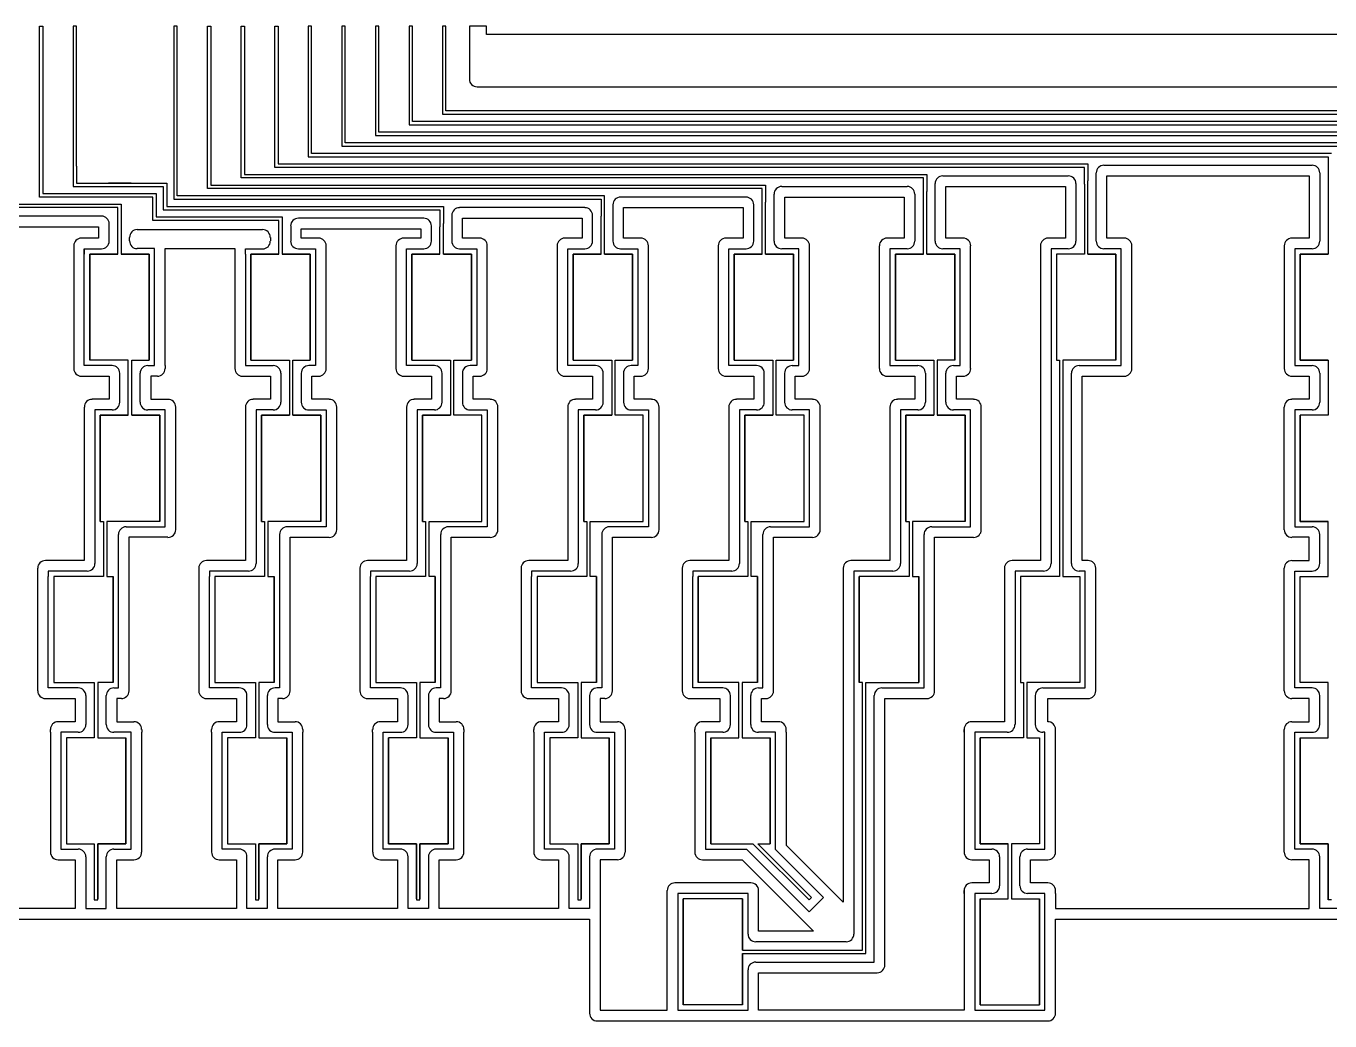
# Model space of a CAD drawing. Header units: inches. Extents: x 19 to 419, y 17 to 135.
# Drawn here: x 165.1 to 318.9, y 17.5 to 134.8 of the extents above; entities that cross this region are included whole.
import ezdxf

# ---------------------------------------------------------------- set-up
doc = ezdxf.new("R2010")
doc.units = ezdxf.units.IN
doc.header["$MEASUREMENT"] = 0
doc.layers.add('Column Pads', color=50, linetype='Continuous')

msp = doc.modelspace()

# ---------------------------------------------------------------- linework, layer by layer
at = {"layer": 'Column Pads'}
for p, q in [((166.72, 114.6), (166.72, 134.75)), ((166.72, 134.75), (167.12, 134.75)), ((167.12, 134.75), (167.12, 115)), ((171.08, 134.75), (170.68, 134.75)), ((170.68, 134.75), (170.68, 117.85)), ((171.08, 118.25), (171.08, 134.75)), ((182.96, 134.75), (182.56, 134.75)), ((182.56, 134.75), (182.56, 114.35)), ((182.96, 114.75), (182.96, 134.75)), ((186.52, 115.6), (186.52, 134.75)), ((186.52, 134.75), (186.92, 134.75)), ((186.92, 134.75), (186.92, 116)), ((190.48, 116.85), (190.48, 134.75)), ((190.48, 134.75), (190.88, 134.75)), ((190.88, 134.75), (190.88, 117.25)), ((194.44, 118.1), (194.44, 134.75)), ((194.44, 134.75), (194.84, 134.75)), ((194.84, 134.75), (194.84, 118.5)), ((198.8, 134.75), (198.4, 134.75)), ((198.4, 134.75), (198.4, 119.35)), ((198.8, 119.75), (198.8, 134.75)), ((202.76, 134.75), (202.36, 134.75)), ((202.36, 134.75), (202.36, 120.6)), ((202.76, 121), (202.76, 134.75)), ((206.72, 134.75), (206.32, 134.75)), ((206.32, 134.75), (206.32, 121.85)), ((206.72, 122.25), (206.72, 134.75)), ((210.68, 134.75), (210.28, 134.75)), ((210.28, 134.75), (210.28, 123.1)), ((210.68, 123.5), (210.68, 134.75)), ((214.64, 134.75), (214.24, 134.75)), ((214.24, 134.75), (214.24, 124.35)), ((214.64, 124.75), (214.64, 134.75)), ((219.4, 134.75), (217.4, 134.75)), ((217.4, 134.75), (217.4, 128.51)), ((219.4, 133.75), (219.4, 134.75)), ((417.6, 133.75), (219.4, 133.75)), ((218.3, 127.6), (219.4, 127.6)), ((219.4, 127.6), (397.58, 127.6)), ((324.08, 124.75), (214.64, 124.75)), ((210.28, 123.1), (322.43, 123.1)), ((322.83, 123.5), (210.68, 123.5)), ((214.24, 124.35), (323.68, 124.35)), ((206.32, 121.85), (321.18, 121.85)), ((321.58, 122.25), (206.72, 122.25)), ((202.36, 120.6), (319.93, 120.6)), ((320.33, 121), (202.76, 121)), ((194.84, 118.5), (290.33, 118.5)), ((198.4, 119.35), (318.68, 119.35)), ((319.08, 119.75), (198.8, 119.75)), ((290.33, 118.5), (290.33, 116.5)), ((318.68, 119.35), (318.68, 117.35)), ((170.68, 117.85), (170.68, 115.85)), ((171.08, 118.25), (171.08, 116.25)), ((190.88, 117.25), (271.33, 117.25)), ((289.93, 118.1), (194.44, 118.1)), ((271.33, 117.25), (271.33, 115.25)), ((273.23, 117.1), (288.02, 117.1)), ((289.93, 116.1), (289.93, 118.1)), ((291.33, 109.41), (291.33, 117.44)), ((292.23, 118.35), (316.77, 118.35)), ((292.58, 109.76), (292.58, 117.1)), ((292.58, 117.1), (316.43, 117.1)), ((316.43, 117.1), (316.43, 109.76)), ((317.68, 117.44), (317.68, 109.41)), ((318.68, 117.35), (318.68, 107.87)), ((170.68, 115.85), (181.31, 115.85)), ((171.08, 116.25), (174.84, 116.25)), ((177.5, 116.25), (174.84, 116.25)), ((174.84, 116.25), (178.8, 116.25)), ((178.8, 116.25), (181.71, 116.25)), ((181.31, 115.85), (181.31, 113.1)), ((181.71, 116.25), (181.71, 113.5)), ((251.93, 115.6), (186.52, 115.6)), ((186.92, 116), (252.33, 116)), ((270.93, 116.85), (190.48, 116.85)), ((251.93, 113.6), (251.93, 115.6)), ((252.33, 116), (252.33, 114)), ((254.23, 115.85), (269.02, 115.85)), ((270.93, 114.85), (270.93, 116.85)), ((272.33, 109.41), (272.33, 116.19)), ((273.58, 109.76), (273.58, 115.85)), ((273.58, 115.85), (287.68, 115.85)), ((287.68, 115.85), (287.68, 109.76)), ((288.93, 116.19), (288.93, 109.41)), ((289.93, 116.1), (289.93, 107.87)), ((290.33, 107.87), (290.33, 116.5)), ((180.06, 114.6), (166.72, 114.6)), ((167.12, 115), (180.46, 115)), ((180.06, 111.85), (180.06, 114.6)), ((180.46, 115), (180.46, 112.25)), ((182.56, 114.35), (232.93, 114.35)), ((233.33, 114.75), (182.96, 114.75)), ((232.93, 114.35), (232.93, 112.35)), ((233.33, 112.75), (233.33, 114.75)), ((250.02, 114.6), (235.23, 114.6)), ((252.33, 107.87), (252.33, 114)), ((253.33, 109.41), (253.33, 114.94)), ((254.58, 109.76), (254.58, 114.6)), ((254.58, 114.6), (268.68, 114.6)), ((268.68, 114.6), (268.68, 109.76)), ((269.93, 114.94), (269.93, 109.41)), ((270.93, 107.87), (270.93, 114.85)), ((271.33, 107.87), (271.33, 115.25)), ((174.02, 112.35), (159.23, 112.35)), ((175.93, 113.35), (162.76, 113.35)), ((163.16, 113.75), (176.33, 113.75)), ((175.93, 107.87), (175.93, 113.35)), ((176.33, 113.75), (176.33, 107.87)), ((180.46, 112.25), (195.33, 112.25)), ((181.31, 113.1), (213.93, 113.1)), ((181.71, 113.5), (214.33, 113.5)), ((195.33, 112.25), (195.33, 107.87)), ((213.93, 113.1), (213.93, 111.1)), ((214.33, 113.5), (214.33, 111.5)), ((215.33, 112.44), (215.33, 109.41)), ((231.02, 113.35), (216.23, 113.35)), ((231.93, 109.41), (231.93, 112.44)), ((232.93, 107.87), (232.93, 112.35)), ((233.33, 107.87), (233.33, 112.75)), ((234.33, 113.69), (234.33, 109.41)), ((235.58, 109.76), (235.58, 113.35)), ((235.58, 113.35), (249.68, 113.35)), ((249.68, 113.35), (249.68, 109.76)), ((250.93, 109.41), (250.93, 113.69)), ((251.93, 107.87), (251.93, 113.6)), ((159.58, 111.1), (173.68, 111.1)), ((173.68, 111.1), (173.68, 109.76)), ((174.93, 109.41), (174.93, 111.44)), ((178.23, 110.76), (193.02, 110.76)), ((194.93, 111.85), (180.06, 111.85)), ((194.93, 107.87), (194.93, 111.85)), ((196.33, 111.19), (196.33, 109.41)), ((212.02, 112.1), (197.23, 112.1)), ((197.58, 109.76), (197.58, 110.85)), ((197.58, 110.85), (211.68, 110.85)), ((211.68, 110.85), (211.68, 109.76)), ((212.93, 109.41), (212.93, 111.19)), ((213.93, 107.87), (213.93, 111.1)), ((214.33, 107.87), (214.33, 111.5)), ((216.58, 109.76), (216.58, 112.1)), ((216.58, 112.1), (230.68, 112.1)), ((230.68, 112.1), (230.68, 109.76)), ((173.68, 109.76), (171.65, 109.76)), ((177.33, 109.42), (177.33, 109.85)), ((193.93, 109.85), (193.93, 109.42)), ((199.61, 109.76), (197.58, 109.76)), ((211.68, 109.76), (209.65, 109.76)), ((218.61, 109.76), (216.58, 109.76)), ((230.68, 109.76), (228.65, 109.76)), ((237.61, 109.76), (235.58, 109.76)), ((249.68, 109.76), (247.65, 109.76)), ((256.61, 109.76), (254.58, 109.76)), ((268.68, 109.76), (266.65, 109.76)), ((275.61, 109.76), (273.58, 109.76)), ((287.68, 109.76), (285.65, 109.76)), ((294.61, 109.76), (292.58, 109.76)), ((316.43, 109.76), (314.4, 109.76)), ((170.74, 108.85), (170.74, 108.51)), ((170.74, 108.51), (170.74, 94.74)), ((171.99, 107.87), (171.99, 108.51)), ((171.99, 108.51), (173.02, 108.51)), ((171.99, 108.51), (171.99, 107.87)), ((171.99, 95.37), (171.99, 107.87)), ((172.63, 95.37), (172.63, 107.87)), ((172.63, 107.87), (175.93, 107.87)), ((175.93, 107.87), (172.63, 107.87)), ((172.63, 107.87), (172.63, 95.37)), ((173.02, 108.51), (174.02, 108.51)), ((179.63, 107.87), (176.33, 107.87)), ((176.33, 107.87), (179.63, 107.87)), ((180.26, 108.52), (178.23, 108.52)), ((179.63, 95.37), (179.63, 107.87)), ((179.63, 107.87), (179.63, 95.37)), ((180.26, 107.87), (180.26, 108.52)), ((180.26, 95.37), (180.26, 107.87)), ((181.51, 94.75), (181.51, 108.52)), ((181.51, 108.52), (189.74, 108.52)), ((189.74, 108.52), (189.74, 94.74)), ((190.99, 107.85), (190.99, 108.48)), ((190.99, 108.48), (192.02, 108.48)), ((190.99, 107.87), (190.99, 95.37)), ((191.63, 95.37), (191.63, 107.87)), ((191.63, 107.87), (191.63, 95.37)), ((191.63, 107.87), (194.93, 107.87)), ((194.93, 107.87), (191.63, 107.87)), ((192.02, 108.48), (193.02, 108.48)), ((198.63, 107.87), (195.33, 107.87)), ((195.33, 107.87), (198.63, 107.87)), ((197.23, 108.51), (199.26, 108.51)), ((198.63, 95.37), (198.63, 107.87)), ((198.63, 107.87), (198.63, 95.37)), ((199.26, 108.51), (199.26, 107.87)), ((199.26, 107.87), (199.26, 95.37)), ((200.51, 94.74), (200.51, 108.85)), ((208.74, 108.85), (208.74, 108.51)), ((208.74, 108.51), (208.74, 94.74)), ((209.99, 107.87), (209.99, 108.51)), ((209.99, 108.51), (211.02, 108.51)), ((209.99, 95.37), (209.99, 107.87)), ((210.63, 95.37), (210.63, 107.87)), ((210.63, 107.87), (210.63, 95.37)), ((213.93, 107.87), (210.63, 107.87)), ((210.63, 107.87), (213.93, 107.87)), ((211.02, 108.51), (212.02, 108.51)), ((214.33, 107.87), (217.63, 107.87)), ((217.63, 107.87), (214.33, 107.87)), ((216.23, 108.51), (217.23, 108.51)), ((217.23, 108.51), (218.26, 108.51)), ((217.63, 95.37), (217.63, 107.87)), ((217.63, 107.87), (217.63, 95.37)), ((218.26, 108.51), (218.26, 107.87)), ((218.26, 107.87), (218.26, 95.37)), ((219.51, 108.51), (219.51, 108.85)), ((219.51, 94.74), (219.51, 108.51)), ((227.74, 108.85), (227.74, 108.51)), ((227.74, 108.51), (227.74, 94.74)), ((228.99, 107.87), (228.99, 108.51)), ((228.99, 108.51), (230.02, 108.51)), ((228.99, 95.37), (228.99, 107.87)), ((229.63, 95.37), (229.63, 107.87)), ((229.63, 107.87), (229.63, 95.37)), ((232.93, 107.87), (229.63, 107.87)), ((229.63, 107.87), (232.93, 107.87)), ((230.02, 108.51), (231.02, 108.51)), ((233.33, 107.87), (236.63, 107.87)), ((236.63, 107.87), (233.33, 107.87)), ((235.23, 108.51), (236.23, 108.51)), ((236.23, 108.51), (237.26, 108.51)), ((236.63, 95.37), (236.63, 107.87)), ((236.63, 107.87), (236.63, 95.37)), ((237.26, 108.51), (237.26, 107.87)), ((237.26, 107.87), (237.26, 95.37)), ((238.51, 108.51), (238.51, 108.85)), ((238.51, 94.74), (238.51, 108.51)), ((246.74, 108.85), (246.74, 108.51)), ((246.74, 108.51), (246.74, 94.74)), ((247.99, 107.87), (247.99, 108.51)), ((247.99, 108.51), (249.02, 108.51)), ((247.99, 95.37), (247.99, 107.87)), ((248.63, 95.37), (248.63, 107.87)), ((248.63, 107.87), (248.63, 95.37)), ((251.93, 107.87), (248.63, 107.87)), ((248.63, 107.87), (251.93, 107.87)), ((249.02, 108.51), (250.02, 108.51)), ((252.33, 107.87), (255.63, 107.87)), ((255.63, 107.87), (252.33, 107.87)), ((255.23, 108.51), (254.23, 108.51)), ((256.26, 108.51), (255.23, 108.51)), ((255.63, 95.37), (255.63, 107.87)), ((255.63, 107.87), (255.63, 95.37)), ((256.26, 107.87), (256.26, 108.51)), ((256.26, 95.37), (256.26, 107.87)), ((257.51, 108.51), (257.51, 108.85)), ((257.51, 94.74), (257.51, 108.51)), ((265.74, 108.85), (265.74, 108.51)), ((265.74, 108.51), (265.74, 94.74)), ((268.02, 108.51), (266.99, 108.51)), ((266.99, 108.51), (266.99, 107.87)), ((266.99, 107.87), (266.99, 95.37)), ((267.63, 95.37), (267.63, 107.87)), ((267.63, 107.87), (267.63, 95.37)), ((270.93, 107.87), (267.63, 107.87)), ((267.63, 107.87), (270.93, 107.87)), ((269.02, 108.51), (268.02, 108.51)), ((271.33, 107.87), (274.63, 107.87)), ((274.63, 107.87), (271.33, 107.87)), ((274.23, 108.51), (273.23, 108.51)), ((275.26, 108.51), (274.23, 108.51)), ((274.63, 95.37), (274.63, 107.87)), ((274.63, 107.87), (274.63, 95.37)), ((275.26, 107.87), (275.26, 108.51)), ((275.26, 95.37), (275.26, 107.87)), ((276.51, 108.51), (276.51, 108.85)), ((276.51, 94.74), (276.51, 108.51)), ((284.74, 108.85), (284.74, 71.76)), ((287.02, 108.51), (285.99, 108.51)), ((285.99, 108.51), (285.99, 71.41)), ((289.93, 107.87), (286.63, 107.87)), ((286.63, 107.87), (286.63, 95.37)), ((289.93, 107.87), (286.63, 107.87)), ((286.63, 107.87), (286.63, 95.37)), ((288.02, 108.51), (287.02, 108.51)), ((290.33, 107.87), (293.63, 107.87)), ((293.63, 107.87), (290.33, 107.87)), ((293.23, 108.51), (292.23, 108.51)), ((294.26, 108.51), (293.23, 108.51)), ((293.63, 95.37), (293.63, 107.87)), ((293.63, 107.87), (293.63, 95.37)), ((294.26, 107.87), (294.26, 108.51)), ((294.26, 95.37), (294.26, 107.87)), ((295.51, 108.51), (295.51, 108.85)), ((295.51, 94.74), (295.51, 108.51)), ((313.49, 108.85), (313.49, 108.51)), ((313.49, 108.51), (313.49, 94.74)), ((315.77, 108.51), (314.74, 108.51)), ((314.74, 108.51), (314.74, 107.87)), ((314.74, 107.87), (314.74, 95.37)), ((318.68, 107.87), (315.38, 107.87)), ((315.38, 107.87), (315.38, 95.37)), ((315.38, 95.37), (315.38, 107.87)), ((315.38, 107.87), (318.68, 107.87)), ((316.77, 108.51), (315.77, 108.51)), ((171.99, 94.74), (171.99, 95.37)), ((177.18, 95.37), (172.63, 95.37)), ((177.18, 88.87), (177.18, 95.37)), ((177.58, 88.87), (177.58, 95.37)), ((177.58, 95.37), (179.63, 95.37)), ((180.26, 94.74), (180.26, 95.37)), ((190.99, 95.37), (190.99, 94.74)), ((191.63, 95.37), (196.18, 95.37)), ((196.18, 95.37), (196.18, 88.87)), ((196.58, 88.87), (196.58, 95.37)), ((196.58, 95.37), (198.63, 95.37)), ((199.26, 95.37), (199.26, 94.74)), ((209.99, 94.74), (209.99, 95.37)), ((210.63, 95.37), (215.18, 95.37)), ((215.18, 95.37), (215.18, 88.87)), ((215.58, 88.87), (215.58, 95.37)), ((215.58, 95.37), (217.63, 95.37)), ((218.26, 95.37), (218.26, 94.74)), ((228.99, 94.74), (228.99, 95.37)), ((229.63, 95.37), (234.18, 95.37)), ((234.18, 95.37), (234.18, 88.87)), ((234.58, 88.87), (234.58, 95.37)), ((234.58, 95.37), (236.63, 95.37)), ((237.26, 95.37), (237.26, 94.74)), ((247.99, 94.74), (247.99, 95.37)), ((248.63, 95.37), (253.18, 95.37)), ((253.18, 95.37), (253.18, 88.87)), ((253.58, 88.87), (253.58, 95.37)), ((253.58, 95.37), (255.63, 95.37)), ((256.26, 94.74), (256.26, 95.37)), ((266.99, 95.37), (266.99, 94.74)), ((267.63, 95.37), (272.18, 95.37)), ((272.18, 95.37), (272.18, 88.87)), ((274.63, 95.37), (272.58, 95.37)), ((272.58, 95.37), (272.58, 88.87)), ((275.26, 94.74), (275.26, 95.37)), ((286.63, 95.37), (286.99, 95.37)), ((286.99, 95.37), (286.99, 69.88)), ((293.63, 95.37), (287.39, 95.37)), ((287.39, 95.37), (287.39, 69.88)), ((294.26, 94.74), (294.26, 95.37)), ((314.74, 95.37), (314.74, 94.74)), ((315.38, 95.37), (318.68, 95.37)), ((318.68, 95.37), (315.38, 95.37)), ((318.68, 95.37), (318.68, 88.87)), ((170.74, 94.74), (170.74, 94.39)), ((175.27, 94.74), (171.99, 94.74)), ((176.18, 90.41), (176.18, 93.83)), ((178.58, 90.41), (178.58, 93.83)), ((179.48, 94.74), (180.26, 94.74)), ((181.51, 94.74), (181.51, 94.39)), ((189.74, 94.74), (189.74, 94.39)), ((190.99, 94.74), (194.27, 94.74)), ((195.18, 93.83), (195.18, 90.41)), ((197.58, 93.83), (197.58, 90.41)), ((199.26, 94.74), (198.48, 94.74)), ((200.51, 94.39), (200.51, 94.74)), ((208.74, 94.74), (208.74, 94.39)), ((213.27, 94.74), (209.99, 94.74)), ((214.18, 90.41), (214.18, 93.83)), ((216.58, 93.83), (216.58, 90.41)), ((218.26, 94.74), (217.48, 94.74)), ((219.51, 94.39), (219.51, 94.74)), ((227.74, 94.74), (227.74, 94.39)), ((232.27, 94.74), (228.99, 94.74)), ((233.18, 90.41), (233.18, 93.83)), ((235.58, 93.83), (235.58, 90.41)), ((237.26, 94.74), (236.48, 94.74)), ((238.51, 94.39), (238.51, 94.74)), ((246.74, 94.74), (246.74, 94.39)), ((251.27, 94.74), (247.99, 94.74)), ((252.18, 90.41), (252.18, 93.83)), ((254.58, 90.41), (254.58, 93.83)), ((255.48, 94.74), (256.26, 94.74)), ((257.51, 94.39), (257.51, 94.74)), ((265.74, 94.74), (265.74, 94.39)), ((266.99, 94.74), (270.27, 94.74)), ((271.18, 93.83), (271.18, 90.41)), ((273.58, 90.41), (273.58, 93.83)), ((274.48, 94.74), (275.26, 94.74)), ((276.51, 94.39), (276.51, 94.74)), ((288.39, 71.41), (288.39, 93.83)), ((289.3, 94.74), (294.26, 94.74)), ((295.51, 94.39), (295.51, 94.74)), ((313.49, 94.74), (313.49, 94.39)), ((314.74, 94.74), (315.77, 94.74)), ((315.77, 94.74), (316.77, 94.74)), ((317.68, 93.83), (317.68, 90.41)), ((171.65, 93.49), (174.93, 93.49)), ((174.93, 93.49), (174.93, 90.76)), ((180.61, 93.49), (179.83, 93.49)), ((179.83, 93.49), (179.83, 90.76)), ((190.65, 93.49), (193.93, 93.49)), ((193.93, 93.49), (193.93, 90.76)), ((198.83, 90.76), (198.83, 93.49)), ((198.83, 93.49), (199.61, 93.49)), ((209.65, 93.49), (212.93, 93.49)), ((212.93, 93.49), (212.93, 90.76)), ((217.83, 90.76), (217.83, 93.49)), ((217.83, 93.49), (218.61, 93.49)), ((228.65, 93.49), (231.93, 93.49)), ((231.93, 93.49), (231.93, 90.76)), ((236.83, 90.76), (236.83, 93.49)), ((236.83, 93.49), (237.61, 93.49)), ((247.65, 93.49), (250.93, 93.49)), ((250.93, 93.49), (250.93, 90.76)), ((255.83, 90.76), (255.83, 93.49)), ((255.83, 93.49), (256.61, 93.49)), ((266.65, 93.49), (269.93, 93.49)), ((269.93, 93.49), (269.93, 90.76)), ((274.83, 90.76), (274.83, 93.49)), ((274.83, 93.49), (275.61, 93.49)), ((289.64, 71.76), (289.64, 93.49)), ((289.64, 93.49), (294.61, 93.49)), ((314.4, 93.49), (316.43, 93.49)), ((316.43, 93.49), (316.43, 90.76)), ((174.93, 90.76), (172.9, 90.76)), ((179.83, 90.76), (181.86, 90.76)), ((193.93, 90.76), (191.9, 90.76)), ((200.86, 90.76), (198.83, 90.76)), ((212.93, 90.76), (210.9, 90.76)), ((219.86, 90.76), (217.83, 90.76)), ((231.93, 90.76), (229.9, 90.76)), ((238.86, 90.76), (236.83, 90.76)), ((250.93, 90.76), (248.9, 90.76)), ((257.86, 90.76), (255.83, 90.76)), ((269.93, 90.76), (267.9, 90.76)), ((276.86, 90.76), (274.83, 90.76)), ((316.43, 90.76), (314.4, 90.76)), ((171.99, 89.85), (171.99, 89.51)), ((171.99, 89.51), (171.99, 71.76)), ((174.27, 89.51), (173.24, 89.51)), ((173.24, 89.51), (173.24, 71.41)), ((175.27, 89.51), (174.27, 89.51)), ((180.48, 89.51), (179.48, 89.51)), ((181.51, 89.51), (180.48, 89.51)), ((181.51, 88.87), (181.51, 89.51)), ((182.76, 89.85), (182.76, 89.51)), ((182.76, 89.51), (182.76, 75.74)), ((190.99, 89.85), (190.99, 89.51)), ((190.99, 89.51), (190.99, 71.76)), ((193.27, 89.51), (192.24, 89.51)), ((192.24, 89.51), (192.24, 71.41)), ((194.27, 89.51), (193.27, 89.51)), ((198.48, 89.51), (199.48, 89.51)), ((199.48, 89.51), (200.51, 89.51)), ((200.51, 89.51), (200.51, 88.87)), ((201.76, 89.51), (201.76, 89.85)), ((201.76, 75.74), (201.76, 89.51)), ((209.99, 89.85), (209.99, 89.51)), ((209.99, 89.51), (209.99, 71.76)), ((212.27, 89.51), (211.24, 89.51)), ((211.24, 89.51), (211.24, 71.41)), ((213.27, 89.51), (212.27, 89.51)), ((217.48, 89.51), (218.48, 89.51)), ((218.48, 89.51), (219.51, 89.51)), ((219.51, 89.51), (219.51, 88.87)), ((220.76, 89.51), (220.76, 89.85)), ((220.76, 75.74), (220.76, 89.51)), ((228.99, 89.85), (228.99, 89.51)), ((228.99, 89.51), (228.99, 71.76)), ((231.27, 89.51), (230.24, 89.51)), ((230.24, 89.51), (230.24, 71.41)), ((232.27, 89.51), (231.27, 89.51)), ((236.48, 89.51), (237.48, 89.51)), ((237.48, 89.51), (238.51, 89.51)), ((238.51, 89.51), (238.51, 88.87)), ((239.76, 89.51), (239.76, 89.85)), ((239.76, 75.74), (239.76, 89.51)), ((247.99, 89.85), (247.99, 89.51)), ((247.99, 89.51), (247.99, 71.76)), ((250.27, 89.51), (249.24, 89.51)), ((249.24, 89.51), (249.24, 71.41)), ((251.27, 89.51), (250.27, 89.51)), ((256.48, 89.51), (255.48, 89.51)), ((257.51, 89.51), (256.48, 89.51)), ((257.51, 88.87), (257.51, 89.51)), ((258.76, 89.51), (258.76, 89.85)), ((258.76, 75.74), (258.76, 89.51)), ((266.99, 89.85), (266.99, 89.51)), ((266.99, 89.51), (266.99, 71.76)), ((269.27, 89.51), (268.24, 89.51)), ((268.24, 89.51), (268.24, 71.41)), ((270.27, 89.51), (269.27, 89.51)), ((275.48, 89.51), (274.48, 89.51)), ((276.51, 89.51), (275.48, 89.51)), ((276.51, 88.87), (276.51, 89.51)), ((277.76, 89.51), (277.76, 89.85)), ((277.76, 75.74), (277.76, 89.51)), ((313.49, 89.51), (313.49, 89.85)), ((313.49, 75.74), (313.49, 89.51)), ((315.77, 89.51), (314.74, 89.51)), ((314.74, 89.51), (314.74, 88.87)), ((316.77, 89.51), (315.77, 89.51)), ((177.18, 88.87), (173.88, 88.87)), ((173.88, 88.87), (177.18, 88.87)), ((173.88, 76.37), (173.88, 88.87)), ((173.88, 88.87), (173.88, 76.37)), ((180.88, 88.87), (177.58, 88.87)), ((177.58, 88.87), (180.88, 88.87)), ((180.88, 76.37), (180.88, 88.87)), ((180.88, 88.87), (180.88, 76.37)), ((181.51, 76.37), (181.51, 88.87)), ((196.18, 88.87), (192.88, 88.87)), ((192.88, 88.87), (192.88, 76.37)), ((192.88, 76.37), (192.88, 88.87)), ((192.88, 88.87), (196.18, 88.87)), ((199.88, 88.87), (196.58, 88.87)), ((196.58, 88.87), (199.88, 88.87)), ((199.88, 76.37), (199.88, 88.87)), ((199.88, 88.87), (199.88, 76.37)), ((200.51, 88.87), (200.51, 76.37)), ((215.18, 88.87), (211.88, 88.87)), ((211.88, 88.87), (211.88, 76.37)), ((211.88, 76.37), (211.88, 88.87)), ((211.88, 88.87), (215.18, 88.87)), ((218.88, 88.87), (215.58, 88.87)), ((218.88, 88.87), (215.58, 88.87)), ((218.88, 76.37), (218.88, 88.87)), ((218.88, 76.37), (218.88, 88.87)), ((219.51, 88.87), (219.51, 76.37)), ((234.18, 88.87), (230.88, 88.87)), ((230.88, 88.87), (230.88, 76.37)), ((230.88, 76.37), (230.88, 88.87)), ((230.88, 88.87), (234.18, 88.87)), ((237.88, 88.87), (234.58, 88.87)), ((237.88, 88.87), (234.58, 88.87)), ((237.88, 76.37), (237.88, 88.87)), ((237.88, 76.37), (237.88, 88.87)), ((238.51, 88.87), (238.51, 76.37)), ((253.18, 88.87), (249.88, 88.87)), ((249.88, 88.87), (249.88, 76.37)), ((249.88, 76.37), (249.88, 88.87)), ((249.88, 88.87), (253.18, 88.87)), ((256.88, 88.87), (253.58, 88.87)), ((256.88, 88.87), (253.58, 88.87)), ((256.88, 76.37), (256.88, 88.87)), ((256.88, 76.37), (256.88, 88.87)), ((257.51, 76.37), (257.51, 88.87)), ((272.18, 88.87), (268.88, 88.87)), ((268.88, 88.87), (268.88, 76.37)), ((268.88, 76.37), (268.88, 88.87)), ((268.88, 88.87), (272.18, 88.87)), ((272.58, 88.87), (275.88, 88.87)), ((275.88, 88.87), (272.58, 88.87)), ((275.88, 88.87), (275.88, 76.37)), ((275.88, 76.37), (275.88, 88.87)), ((276.51, 76.37), (276.51, 88.87)), ((314.74, 88.87), (314.74, 76.37)), ((315.38, 76.37), (315.38, 88.87)), ((315.38, 88.87), (315.38, 76.37)), ((318.68, 88.87), (315.38, 88.87)), ((173.88, 76.37), (174.24, 76.37)), ((174.24, 76.37), (174.24, 69.88)), ((180.88, 76.37), (174.64, 76.37)), ((174.64, 76.37), (174.64, 69.88)), ((176.92, 75.74), (181.51, 75.74)), ((181.51, 75.74), (181.51, 76.37)), ((182.76, 75.74), (182.76, 75.39)), ((192.88, 76.37), (193.24, 76.37)), ((193.24, 76.37), (193.24, 69.88)), ((199.88, 76.37), (193.64, 76.37)), ((193.64, 76.37), (193.64, 69.88)), ((200.51, 75.74), (195.92, 75.74)), ((200.51, 76.37), (200.51, 75.74)), ((201.76, 75.39), (201.76, 75.74)), ((211.88, 76.37), (212.24, 76.37)), ((212.24, 76.37), (212.24, 69.88)), ((212.64, 69.88), (212.64, 76.37)), ((212.64, 76.37), (218.88, 76.37)), ((219.51, 75.74), (214.92, 75.74)), ((219.51, 76.37), (219.51, 75.74)), ((220.76, 75.39), (220.76, 75.74)), ((230.88, 76.37), (231.24, 76.37)), ((231.24, 76.37), (231.24, 69.88)), ((231.64, 69.88), (231.64, 76.37)), ((231.64, 76.37), (237.88, 76.37)), ((238.51, 75.74), (233.92, 75.74)), ((238.51, 76.37), (238.51, 75.74)), ((239.76, 75.39), (239.76, 75.74)), ((249.88, 76.37), (250.24, 76.37)), ((250.24, 76.37), (250.24, 69.88)), ((250.64, 69.88), (250.64, 76.37)), ((250.64, 76.37), (256.88, 76.37)), ((252.92, 75.74), (257.51, 75.74)), ((257.51, 75.74), (257.51, 76.37)), ((258.76, 75.39), (258.76, 75.74)), ((268.88, 76.37), (269.24, 76.37)), ((269.24, 76.37), (269.24, 69.88)), ((275.88, 76.37), (269.64, 76.37)), ((269.64, 76.37), (269.64, 69.88)), ((271.92, 75.74), (276.51, 75.74)), ((276.51, 75.74), (276.51, 76.37)), ((277.76, 75.39), (277.76, 75.74)), ((313.49, 75.39), (313.49, 75.74)), ((314.74, 76.37), (314.74, 75.74)), ((314.74, 75.74), (315.77, 75.74)), ((318.68, 76.37), (315.38, 76.37)), ((315.38, 76.37), (318.68, 76.37)), ((315.77, 75.74), (316.77, 75.74)), ((318.68, 69.88), (318.68, 76.37)), ((176.01, 56.74), (176.01, 74.83)), ((181.86, 74.49), (177.26, 74.49)), ((177.26, 74.49), (177.26, 56.39)), ((195.01, 74.83), (195.01, 56.74)), ((196.26, 56.39), (196.26, 74.49)), ((196.26, 74.49), (200.86, 74.49)), ((214.01, 74.83), (214.01, 56.74)), ((215.26, 56.39), (215.26, 74.49)), ((215.26, 74.49), (219.86, 74.49)), ((233.01, 74.83), (233.01, 56.74)), ((234.26, 56.39), (234.26, 74.49)), ((234.26, 74.49), (238.86, 74.49)), ((252.01, 56.74), (252.01, 74.83)), ((253.26, 56.39), (253.26, 74.49)), ((253.26, 74.49), (257.86, 74.49)), ((271.01, 56.74), (271.01, 74.83)), ((272.26, 56.39), (272.26, 74.49)), ((272.26, 74.49), (276.86, 74.49)), ((316.43, 74.49), (314.4, 74.49)), ((316.43, 71.76), (316.43, 74.49)), ((317.68, 71.42), (317.68, 74.83)), ((166.49, 70.85), (166.49, 56.74)), ((171.99, 71.76), (167.4, 71.76)), ((185.49, 70.85), (185.49, 56.74)), ((190.99, 71.76), (186.4, 71.76)), ((204.49, 70.85), (204.49, 56.74)), ((209.99, 71.76), (205.4, 71.76)), ((223.49, 70.85), (223.49, 56.74)), ((228.99, 71.76), (224.4, 71.76)), ((242.49, 70.85), (242.49, 56.74)), ((247.99, 71.76), (243.4, 71.76)), ((261.49, 70.85), (261.49, 31.47)), ((266.99, 71.76), (262.4, 71.76)), ((280.49, 70.85), (280.49, 52.76)), ((284.74, 71.76), (281.4, 71.76)), ((290.36, 71.76), (289.64, 71.76)), ((291.26, 56.39), (291.26, 70.85)), ((313.49, 70.51), (313.49, 70.85)), ((314.4, 71.76), (316.43, 71.76)), ((172.34, 70.51), (167.74, 70.51)), ((167.74, 70.51), (167.74, 69.88)), ((167.74, 57.37), (167.74, 69.88)), ((168.38, 69.88), (168.38, 57.37)), ((174.24, 69.88), (168.38, 69.88)), ((168.38, 69.88), (168.38, 57.37)), ((174.64, 69.88), (175.38, 69.88)), ((175.38, 57.37), (175.38, 69.88)), ((175.38, 69.88), (175.38, 57.37)), ((191.34, 70.51), (186.74, 70.51)), ((186.74, 70.51), (186.74, 69.88)), ((186.74, 57.37), (186.74, 69.88)), ((187.38, 69.88), (187.38, 57.37)), ((193.24, 69.88), (187.38, 69.88)), ((187.38, 69.88), (187.38, 57.37)), ((193.64, 69.88), (194.38, 69.88)), ((194.38, 57.37), (194.38, 69.88)), ((194.38, 69.88), (194.38, 57.37)), ((210.34, 70.51), (205.74, 70.51)), ((205.74, 70.51), (205.74, 69.88)), ((205.74, 57.37), (205.74, 69.88)), ((206.38, 69.88), (206.38, 57.37)), ((212.24, 69.88), (206.38, 69.88)), ((206.38, 69.88), (206.38, 57.37)), ((213.38, 69.88), (212.64, 69.88)), ((213.38, 57.37), (213.38, 69.88)), ((213.38, 69.88), (213.38, 57.37)), ((229.34, 70.51), (224.74, 70.51)), ((224.74, 70.51), (224.74, 69.88)), ((224.74, 57.37), (224.74, 69.88)), ((225.38, 69.88), (225.38, 57.37)), ((231.24, 69.88), (225.38, 69.88)), ((225.38, 69.88), (225.38, 57.37)), ((232.38, 69.88), (231.64, 69.88)), ((232.38, 57.37), (232.38, 69.88)), ((232.38, 69.88), (232.38, 57.37)), ((248.34, 70.51), (243.74, 70.51)), ((243.74, 70.51), (243.74, 69.88)), ((243.74, 57.37), (243.74, 69.88)), ((250.24, 69.88), (244.38, 69.88)), ((244.38, 69.88), (244.38, 57.37)), ((244.38, 57.37), (244.38, 69.88)), ((251.38, 69.88), (250.64, 69.88)), ((251.38, 57.37), (251.38, 69.88)), ((251.38, 69.88), (251.38, 57.37)), ((267.34, 70.51), (262.74, 70.51)), ((262.74, 70.51), (262.74, 27.73)), ((269.24, 69.88), (263.38, 69.88)), ((263.38, 69.88), (263.38, 57.37)), ((263.38, 57.37), (263.38, 69.88)), ((269.64, 69.88), (270.38, 69.88)), ((270.38, 69.88), (270.38, 57.37)), ((270.38, 57.37), (270.38, 69.88)), ((285.09, 70.51), (281.74, 70.51)), ((281.74, 70.51), (281.74, 52.41)), ((286.99, 69.88), (282.38, 69.88)), ((282.38, 69.88), (282.38, 57.37)), ((287.39, 69.88), (289.38, 69.88)), ((290.01, 70.51), (289.3, 70.51)), ((289.38, 69.88), (289.38, 57.37)), ((289.38, 69.88), (289.38, 57.37)), ((290.01, 56.74), (290.01, 70.51)), ((313.49, 70.51), (313.49, 70.51)), ((313.49, 70.51), (313.49, 70.51)), ((313.49, 56.74), (313.49, 70.51)), ((314.74, 69.88), (314.74, 70.51)), ((314.74, 70.51), (315.77, 70.51)), ((314.74, 57.37), (314.74, 69.88)), ((315.38, 57.37), (315.38, 69.88)), ((315.38, 57.37), (315.38, 69.88)), ((315.38, 69.88), (318.68, 69.88)), ((315.77, 70.51), (316.77, 70.51)), ((167.74, 56.74), (167.74, 57.37)), ((168.38, 57.37), (173.17, 57.37)), ((173.17, 57.37), (173.17, 50.87)), ((173.57, 57.37), (173.57, 50.87)), ((175.38, 57.37), (173.57, 57.37)), ((186.74, 56.74), (186.74, 57.37)), ((187.38, 57.37), (192.17, 57.37)), ((192.17, 57.37), (192.17, 50.87)), ((192.57, 57.37), (192.57, 50.87)), ((194.38, 57.37), (192.57, 57.37)), ((205.74, 56.74), (205.74, 57.37)), ((206.38, 57.37), (211.17, 57.37)), ((211.17, 57.37), (211.17, 50.87)), ((211.57, 57.37), (211.57, 50.87)), ((213.38, 57.37), (211.57, 57.37)), ((224.74, 56.74), (224.74, 57.37)), ((225.38, 57.37), (230.17, 57.37)), ((230.17, 57.37), (230.17, 50.87)), ((230.57, 57.37), (230.57, 50.87)), ((232.38, 57.37), (230.57, 57.37)), ((243.74, 56.74), (243.74, 57.37)), ((249.17, 57.37), (244.38, 57.37)), ((249.17, 50.87), (249.17, 57.37)), ((249.57, 57.37), (249.57, 50.87)), ((251.38, 57.37), (249.57, 57.37)), ((263.74, 57.37), (263.38, 57.37)), ((263.74, 25.82), (263.74, 57.37)), ((264.14, 25.43), (264.14, 57.37)), ((264.14, 57.37), (270.38, 57.37)), ((282.38, 57.37), (282.74, 57.37)), ((282.74, 57.37), (282.74, 50.87)), ((289.38, 57.37), (283.14, 57.37)), ((283.14, 57.37), (283.14, 50.87)), ((314.74, 56.74), (314.74, 57.37)), ((318.68, 57.37), (315.38, 57.37)), ((318.68, 57.37), (315.38, 57.37)), ((318.68, 50.87), (318.68, 57.37)), ((166.49, 56.74), (166.49, 56.39)), ((167.4, 55.49), (170.92, 55.49)), ((171.27, 56.74), (167.74, 56.74)), ((170.92, 55.49), (170.92, 52.76)), ((172.17, 55.83), (172.17, 52.42)), ((174.57, 52.41), (174.57, 55.83)), ((175.48, 56.74), (176.01, 56.74)), ((176.36, 55.49), (175.83, 55.49)), ((175.83, 55.49), (175.83, 52.76)), ((185.49, 56.74), (185.49, 56.39)), ((186.4, 55.49), (189.92, 55.49)), ((190.27, 56.74), (186.74, 56.74)), ((189.92, 55.49), (189.92, 52.76)), ((191.17, 52.42), (191.17, 55.83)), ((193.57, 55.83), (193.57, 52.41)), ((195.01, 56.74), (194.48, 56.74)), ((195.36, 55.49), (194.83, 55.49)), ((194.83, 55.49), (194.83, 52.76)), ((204.49, 56.74), (204.49, 56.39)), ((205.4, 55.49), (208.92, 55.49)), ((209.27, 56.74), (205.74, 56.74)), ((208.92, 55.49), (208.92, 52.76)), ((210.17, 52.42), (210.17, 55.83)), ((212.57, 55.83), (212.57, 52.41)), ((214.01, 56.74), (213.48, 56.74)), ((214.36, 55.49), (213.83, 55.49)), ((213.83, 55.49), (213.83, 52.76)), ((223.49, 56.74), (223.49, 56.39)), ((224.4, 55.49), (227.92, 55.49)), ((228.27, 56.74), (224.74, 56.74)), ((227.92, 55.49), (227.92, 52.76)), ((229.17, 52.42), (229.17, 55.83)), ((231.57, 55.83), (231.57, 52.41)), ((233.01, 56.74), (232.48, 56.74)), ((233.36, 55.49), (232.82, 55.49)), ((232.82, 55.49), (232.82, 52.76)), ((242.49, 56.74), (242.49, 56.39)), ((243.4, 55.49), (246.92, 55.49)), ((247.27, 56.74), (243.74, 56.74)), ((246.92, 55.49), (246.92, 52.76)), ((248.17, 55.83), (248.17, 52.42)), ((250.58, 52.41), (250.58, 55.83)), ((251.48, 56.74), (252.01, 56.74)), ((251.83, 52.76), (251.83, 55.49)), ((251.83, 55.49), (252.36, 55.49)), ((265.14, 24.42), (265.14, 55.83)), ((266.05, 56.74), (271.01, 56.74)), ((266.39, 24.08), (266.39, 55.49)), ((266.39, 55.49), (271.36, 55.49)), ((284.14, 52.41), (284.14, 55.83)), ((285.04, 56.74), (290.01, 56.74)), ((285.61, 52.76), (285.61, 55.49)), ((285.61, 55.49), (290.36, 55.49)), ((313.49, 56.39), (313.49, 56.74)), ((316.43, 55.49), (314.4, 55.49)), ((315.77, 56.74), (314.74, 56.74)), ((316.77, 56.74), (315.77, 56.74)), ((316.43, 52.76), (316.43, 55.49)), ((317.68, 52.41), (317.68, 55.83)), ((170.92, 52.76), (168.9, 52.76)), ((175.83, 52.76), (177.85, 52.76)), ((189.92, 52.76), (187.9, 52.76)), ((194.83, 52.76), (196.85, 52.76)), ((208.92, 52.76), (206.9, 52.76)), ((213.83, 52.76), (215.85, 52.76)), ((227.92, 52.76), (225.9, 52.76)), ((232.82, 52.76), (234.85, 52.76)), ((246.92, 52.76), (244.89, 52.76)), ((253.85, 52.76), (251.83, 52.76)), ((280.49, 52.76), (276.64, 52.76)), ((314.4, 52.76), (316.43, 52.76)), ((167.99, 51.51), (167.99, 51.85)), ((167.99, 51.51), (167.99, 37.74)), ((170.27, 51.51), (169.24, 51.51)), ((169.24, 51.51), (169.24, 50.87)), ((169.24, 50.87), (169.24, 38.37)), ((169.88, 50.87), (169.88, 38.37)), ((173.17, 50.87), (169.88, 50.87)), ((169.88, 50.87), (169.88, 38.37)), ((171.27, 51.51), (170.27, 51.51)), ((173.57, 50.87), (176.88, 50.87)), ((176.48, 51.51), (175.48, 51.51)), ((177.51, 51.51), (176.48, 51.51)), ((176.88, 38.37), (176.88, 50.87)), ((176.88, 50.87), (176.88, 38.37)), ((177.51, 50.87), (177.51, 51.51)), ((177.51, 38.37), (177.51, 50.87)), ((178.76, 51.85), (178.76, 51.51)), ((178.76, 37.74), (178.76, 51.51)), ((186.99, 51.51), (186.99, 51.85)), ((186.99, 51.51), (186.99, 37.74)), ((188.24, 50.87), (188.24, 51.51)), ((188.24, 51.51), (189.27, 51.51)), ((188.24, 38.37), (188.24, 50.87)), ((192.17, 50.87), (188.88, 50.87)), ((188.88, 50.87), (188.88, 38.37)), ((188.88, 50.87), (188.88, 38.37)), ((189.27, 51.51), (190.27, 51.51)), ((192.57, 50.87), (195.88, 50.87)), ((194.48, 51.51), (195.48, 51.51)), ((195.48, 51.51), (196.51, 51.51)), ((195.88, 50.87), (195.88, 38.37)), ((195.88, 38.37), (195.88, 50.87)), ((196.51, 51.51), (196.51, 50.87)), ((196.51, 50.87), (196.51, 38.37)), ((197.76, 51.85), (197.76, 51.51)), ((197.76, 37.74), (197.76, 51.51)), ((205.99, 51.51), (205.99, 51.85)), ((205.99, 51.51), (205.99, 37.74)), ((207.24, 50.87), (207.24, 51.51)), ((207.24, 51.51), (208.27, 51.51)), ((207.24, 38.37), (207.24, 50.87)), ((207.88, 38.37), (207.88, 50.87)), ((207.88, 50.87), (207.88, 38.37)), ((211.17, 50.87), (207.88, 50.87)), ((208.27, 51.51), (209.27, 51.51)), ((211.57, 50.87), (214.88, 50.87)), ((213.48, 51.51), (214.48, 51.51)), ((214.48, 51.51), (215.51, 51.51)), ((214.88, 38.37), (214.88, 50.87)), ((214.88, 50.87), (214.88, 38.37)), ((215.51, 51.51), (215.51, 50.87)), ((215.51, 50.87), (215.51, 38.37)), ((216.76, 51.85), (216.76, 51.51)), ((216.76, 37.74), (216.76, 51.51)), ((224.99, 51.51), (224.99, 51.85)), ((224.99, 51.51), (224.99, 37.74)), ((226.24, 50.87), (226.24, 51.51)), ((226.24, 51.51), (227.27, 51.51)), ((226.24, 38.37), (226.24, 50.87)), ((226.88, 50.87), (226.88, 38.37)), ((230.17, 50.87), (226.88, 50.87)), ((226.88, 50.87), (226.88, 38.37)), ((227.27, 51.51), (228.27, 51.51)), ((230.57, 50.87), (233.88, 50.87)), ((232.48, 51.51), (233.48, 51.51)), ((233.48, 51.51), (234.51, 51.51)), ((233.88, 38.37), (233.88, 50.87)), ((233.88, 50.87), (233.88, 38.37)), ((234.51, 51.51), (234.51, 50.87)), ((234.51, 50.87), (234.51, 38.37)), ((235.76, 51.85), (235.76, 51.51)), ((235.76, 51.51), (235.76, 37.74)), ((243.99, 51.51), (243.99, 51.85)), ((243.99, 51.51), (243.99, 37.74)), ((246.27, 51.51), (245.24, 51.51)), ((245.24, 51.51), (245.24, 50.87)), ((245.24, 50.87), (245.24, 38.37)), ((245.87, 38.37), (245.87, 50.87)), ((245.87, 50.87), (245.87, 38.37)), ((245.87, 50.87), (249.17, 50.87)), ((247.27, 51.51), (246.27, 51.51)), ((249.57, 50.87), (252.87, 50.87)), ((252.48, 51.51), (251.48, 51.51)), ((253.51, 51.51), (252.48, 51.51)), ((252.87, 38.37), (252.87, 50.87)), ((252.87, 50.87), (252.87, 38.37)), ((253.51, 37.69), (253.51, 51.51)), ((254.76, 51.51), (254.76, 51.85)), ((254.76, 51.51), (254.76, 38.2)), ((275.74, 51.85), (275.74, 37.74)), ((275.74, 51.51), (275.74, 51.85)), ((280.83, 51.51), (276.99, 51.51)), ((276.99, 51.51), (276.99, 50.87)), ((276.99, 50.87), (276.99, 38.37)), ((277.62, 38.37), (277.62, 50.87)), ((282.74, 50.87), (277.62, 50.87)), ((277.62, 50.87), (277.62, 38.37)), ((283.14, 50.87), (284.62, 50.87)), ((284.62, 50.87), (284.62, 38.37)), ((284.62, 50.87), (284.62, 38.37)), ((285.26, 51.51), (285.04, 51.51)), ((285.26, 50.87), (285.26, 51.51)), ((285.26, 38.37), (285.26, 50.87)), ((286.51, 51.51), (286.51, 51.85)), ((286.51, 37.74), (286.51, 51.51)), ((313.49, 51.51), (313.49, 51.85)), ((313.49, 51.51), (313.49, 51.51)), ((313.49, 51.51), (313.49, 51.51)), ((313.49, 37.74), (313.49, 51.51)), ((314.74, 50.87), (314.74, 51.51)), ((314.74, 51.51), (315.77, 51.51)), ((314.74, 38.37), (314.74, 50.87)), ((315.38, 38.37), (315.38, 50.87)), ((315.38, 50.87), (318.68, 50.87)), ((315.38, 50.87), (315.38, 38.37)), ((315.77, 51.51), (316.77, 51.51)), ((167.99, 37.74), (167.99, 37.39)), ((169.24, 38.37), (169.24, 37.74)), ((169.24, 37.74), (170.27, 37.74)), ((169.88, 38.37), (173.17, 38.37)), ((169.88, 38.37), (173.17, 38.37)), ((170.27, 37.74), (171.27, 37.74)), ((173.17, 38.37), (173.17, 31.75)), ((173.17, 38.37), (173.17, 31.88)), ((173.57, 31.75), (173.57, 38.37)), ((173.57, 38.37), (176.88, 38.37)), ((176.88, 38.37), (173.57, 38.37)), ((173.57, 38.37), (173.57, 31.88)), ((175.48, 37.74), (176.48, 37.74)), ((176.48, 37.74), (177.51, 37.74)), ((177.51, 37.74), (177.51, 38.37)), ((178.76, 37.39), (178.76, 37.74)), ((186.99, 37.74), (186.99, 37.39)), ((188.24, 37.74), (188.24, 38.37)), ((189.27, 37.74), (188.24, 37.74)), ((188.88, 38.37), (192.17, 38.37)), ((188.88, 38.37), (192.17, 38.37)), ((190.27, 37.74), (189.27, 37.74)), ((192.17, 38.37), (192.17, 31.88)), ((192.17, 38.37), (192.17, 31.75)), ((195.88, 38.37), (192.57, 38.37)), ((192.57, 38.37), (192.57, 31.88)), ((192.57, 31.75), (192.57, 38.37)), ((192.57, 38.37), (195.88, 38.37)), ((195.48, 37.74), (194.48, 37.74)), ((196.51, 37.74), (195.48, 37.74)), ((196.51, 38.37), (196.51, 37.74)), ((197.76, 37.39), (197.76, 37.74)), ((205.99, 37.74), (205.99, 37.39)), ((207.24, 37.74), (207.24, 38.37)), ((208.27, 37.74), (207.24, 37.74)), ((211.17, 38.37), (207.88, 38.37)), ((207.88, 38.37), (211.17, 38.37)), ((209.27, 37.74), (208.27, 37.74)), ((211.17, 31.88), (211.17, 38.37)), ((211.17, 38.37), (211.17, 31.75)), ((211.57, 31.75), (211.57, 38.37)), ((211.57, 38.37), (214.88, 38.37)), ((214.88, 38.37), (211.57, 38.37)), ((211.57, 38.37), (211.57, 31.88)), ((214.48, 37.74), (213.48, 37.74)), ((215.51, 37.74), (214.48, 37.74)), ((215.51, 38.37), (215.51, 37.74)), ((216.76, 37.39), (216.76, 37.74)), ((224.99, 37.74), (224.99, 37.39)), ((226.24, 37.74), (226.24, 38.37)), ((227.27, 37.74), (226.24, 37.74)), ((226.88, 38.37), (230.17, 38.37)), ((226.88, 38.37), (230.17, 38.37)), ((228.27, 37.74), (227.27, 37.74)), ((230.17, 38.37), (230.17, 31.75)), ((230.17, 38.37), (230.17, 31.88)), ((230.57, 31.75), (230.57, 38.37)), ((230.57, 38.37), (233.88, 38.37)), ((233.88, 38.37), (230.57, 38.37)), ((230.57, 38.37), (230.57, 31.88)), ((233.48, 37.74), (232.48, 37.74)), ((234.51, 37.74), (233.48, 37.74)), ((234.51, 38.37), (234.51, 37.74)), ((235.76, 37.74), (235.76, 37.39)), ((243.99, 37.74), (243.99, 37.39)), ((245.24, 38.37), (245.24, 37.74)), ((245.24, 37.74), (250.06, 37.74)), ((245.87, 38.37), (250.84, 38.37)), ((250.06, 37.74), (257.47, 30.34)), ((250.84, 38.37), (257.47, 31.75)), ((257.75, 32.03), (251.41, 38.37)), ((251.41, 38.37), (252.87, 38.37)), ((259.16, 32.03), (253.51, 37.69)), ((254.76, 38.2), (261.49, 31.47)), ((275.74, 37.74), (275.74, 37.39)), ((276.99, 38.37), (276.99, 37.74)), ((276.99, 37.74), (278.02, 37.74)), ((280.92, 38.37), (277.62, 38.37)), ((277.62, 38.37), (280.92, 38.37)), ((278.02, 37.74), (279.02, 37.74)), ((280.92, 31.88), (280.92, 38.37)), ((284.62, 38.37), (281.32, 38.37)), ((284.62, 38.37), (281.32, 38.37)), ((281.32, 38.37), (281.32, 31.88)), ((283.23, 37.74), (284.23, 37.74)), ((284.23, 37.74), (285.26, 37.74)), ((285.26, 37.74), (285.26, 38.37)), ((286.51, 37.39), (286.51, 37.74)), ((313.49, 37.39), (313.49, 37.74)), ((314.74, 37.74), (314.74, 38.37)), ((315.77, 37.74), (314.74, 37.74)), ((318.68, 38.37), (315.38, 38.37)), ((315.38, 38.37), (318.68, 38.37)), ((316.77, 37.74), (315.77, 37.74)), ((318.68, 31.75), (318.68, 38.37)), ((318.68, 38.37), (318.68, 31.88)), ((168.9, 36.49), (170.92, 36.49)), ((170.92, 36.49), (170.92, 30.75)), ((172.17, 36.83), (172.17, 33.29)), ((174.57, 33.29), (174.57, 36.83)), ((175.83, 30.75), (175.83, 36.49)), ((175.83, 36.49), (177.85, 36.49)), ((187.9, 36.49), (189.92, 36.49)), ((189.92, 36.49), (189.92, 30.75)), ((191.17, 33.29), (191.17, 36.83)), ((193.57, 36.83), (193.57, 33.29)), ((194.83, 30.75), (194.83, 36.49)), ((194.83, 36.49), (196.85, 36.49)), ((206.9, 36.49), (208.92, 36.49)), ((208.92, 36.49), (208.92, 30.75)), ((210.17, 33.29), (210.17, 36.83)), ((212.57, 36.83), (212.57, 33.29)), ((213.83, 30.75), (213.83, 36.49)), ((213.83, 36.49), (215.85, 36.49)), ((225.9, 36.49), (227.92, 36.49)), ((227.92, 36.49), (227.92, 30.75)), ((229.17, 33.29), (229.17, 36.83)), ((231.57, 36.83), (231.57, 33.29)), ((234.85, 36.49), (232.82, 36.49)), ((232.82, 36.49), (232.82, 30.75)), ((244.89, 36.49), (249.55, 36.49)), ((249.55, 36.49), (257.96, 28.07)), ((276.64, 36.49), (278.68, 36.49)), ((278.68, 36.49), (278.68, 33.76)), ((279.93, 36.83), (279.93, 33.42)), ((282.32, 33.42), (282.32, 36.83)), ((283.57, 33.76), (283.57, 36.49)), ((283.57, 36.49), (285.61, 36.49)), ((316.43, 36.49), (314.4, 36.49)), ((316.43, 30.75), (316.43, 36.49)), ((317.68, 33.29), (317.68, 36.83)), ((172.17, 33.29), (172.17, 30.75)), ((174.57, 30.75), (174.57, 33.29)), ((191.17, 30.75), (191.17, 33.29)), ((193.57, 33.29), (193.57, 30.75)), ((210.17, 30.75), (210.17, 33.29)), ((212.57, 33.29), (212.57, 30.75)), ((229.17, 30.75), (229.17, 33.29)), ((231.57, 33.29), (231.57, 30.75)), ((240.74, 32.51), (240.74, 32.85)), ((240.74, 18.74), (240.74, 32.51)), ((250.6, 33.76), (241.64, 33.76)), ((250.26, 32.51), (241.99, 32.51)), ((241.99, 32.51), (241.99, 31.88)), ((250.26, 27.73), (250.26, 32.51)), ((251.51, 28.07), (251.51, 32.85)), ((275.74, 32.51), (275.74, 32.85)), ((275.74, 32.85), (275.74, 18.74)), ((278.68, 33.76), (276.64, 33.76)), ((278.02, 32.51), (276.99, 32.51)), ((276.99, 32.51), (276.99, 31.88)), ((279.02, 32.51), (278.02, 32.51)), ((284.23, 32.51), (283.23, 32.51)), ((285.61, 33.76), (283.57, 33.76)), ((285.26, 32.51), (284.23, 32.51)), ((285.26, 31.88), (285.26, 32.51)), ((286.51, 32.51), (286.51, 32.85)), ((286.51, 32.51), (286.51, 30.75)), ((317.68, 30.75), (317.68, 33.29)), ((172.17, 30.75), (174.57, 30.75)), ((173.17, 31.75), (173.57, 31.75)), ((193.57, 30.75), (191.17, 30.75)), ((192.17, 31.75), (192.57, 31.75)), ((212.57, 30.75), (210.17, 30.75)), ((211.17, 31.75), (211.57, 31.75)), ((231.57, 30.75), (229.17, 30.75)), ((230.17, 31.75), (230.57, 31.75)), ((232.82, 30.75), (232.82, 18.74)), ((241.99, 31.88), (241.99, 19.38)), ((249.62, 31.88), (242.62, 31.88)), ((242.62, 31.88), (242.62, 19.38)), ((242.62, 19.38), (242.62, 31.88)), ((249.62, 31.88), (249.62, 25.82)), ((249.62, 25.82), (249.62, 31.88)), ((257.47, 31.75), (257.75, 32.03)), ((257.47, 30.34), (259.16, 32.03)), ((276.99, 31.88), (276.99, 19.38)), ((277.62, 31.88), (280.92, 31.88)), ((277.62, 19.38), (277.62, 31.88)), ((277.62, 31.88), (277.62, 19.38)), ((281.32, 31.88), (284.62, 31.88)), ((284.62, 31.88), (284.62, 19.38)), ((284.62, 19.38), (284.62, 31.88)), ((285.26, 19.38), (285.26, 31.88)), ((286.51, 30.75), (316.43, 30.75)), ((320.08, 30.75), (317.68, 30.75)), ((319.08, 31.75), (318.68, 31.75)), ((155.92, 29.5), (171.83, 29.5)), ((170.92, 30.75), (156.83, 30.75)), ((171.83, 29.5), (174.92, 29.5)), ((174.92, 29.5), (190.83, 29.5)), ((189.92, 30.75), (175.83, 30.75)), ((190.83, 29.5), (193.92, 29.5)), ((193.92, 29.5), (209.83, 29.5)), ((208.92, 30.75), (194.83, 30.75)), ((209.83, 29.5), (212.92, 29.5)), ((212.92, 29.5), (228.83, 29.5)), ((227.92, 30.75), (213.83, 30.75)), ((228.83, 29.5), (231.57, 29.5)), ((231.57, 29.5), (231.57, 18.39)), ((286.51, 18.74), (286.51, 29.5)), ((286.51, 29.5), (317.33, 29.5)), ((317.33, 29.5), (320.42, 29.5)), ((257.96, 28.07), (251.51, 28.07)), ((261.84, 26.82), (251.16, 26.82)), ((249.62, 25.82), (263.74, 25.82)), ((249.62, 19.38), (249.62, 25.43)), ((249.62, 25.43), (249.62, 19.38)), ((249.62, 25.43), (264.14, 25.43)), ((250.26, 18.74), (250.26, 23.52)), ((251.16, 24.42), (265.14, 24.42)), ((251.51, 18.74), (251.51, 23.17)), ((251.51, 23.17), (265.49, 23.17)), ((232.82, 18.74), (240.74, 18.74)), ((241.99, 19.38), (241.99, 18.74)), ((241.99, 18.74), (250.26, 18.74)), ((249.62, 19.38), (242.62, 19.38)), ((275.74, 18.74), (251.51, 18.74)), ((276.99, 19.38), (276.99, 18.74)), ((276.99, 18.74), (285.26, 18.74)), ((277.62, 19.38), (284.62, 19.38)), ((285.26, 18.74), (285.26, 19.38)), ((286.51, 18.39), (286.51, 18.74)), ((232.48, 17.49), (241.64, 17.49)), ((241.64, 17.49), (250.6, 17.49)), ((250.6, 17.49), (276.64, 17.49)), ((276.64, 17.49), (285.61, 17.49))]:
    msp.add_line(p, q, dxfattribs=at)
for centre, start, end in [((218.3, 128.51), 180, 270), ((273.23, 116.19), 90, 180), ((288.02, 116.19), 360, 90), ((292.23, 117.44), 90, 180), ((316.77, 117.44), 0, 90), ((254.23, 114.94), 90, 180), ((269.02, 114.94), 360, 90), ((235.23, 113.69), 90, 180), ((250.02, 113.69), 360, 90), ((174.02, 111.44), 0, 90), ((216.23, 112.44), 90, 180), ((231.02, 112.44), 360, 90), ((178.23, 109.85), 90, 180), ((193.02, 109.85), 0, 90), ((197.23, 111.19), 90, 180), ((212.02, 111.19), 0, 90), ((171.65, 108.85), 90, 180), ((174.02, 109.41), 270, 0), ((178.23, 109.42), 180, 270), ((193.02, 109.39), 270, 360), ((197.23, 109.41), 180, 270), ((199.61, 108.85), 0, 90), ((209.65, 108.85), 90, 180), ((212.02, 109.41), 270, 360), ((216.23, 109.41), 180.0266, 270), ((218.61, 108.85), 360, 90), ((228.65, 108.85), 90, 180), ((231.02, 109.41), 270, 360), ((235.23, 109.41), 180, 270), ((237.61, 108.85), 0, 90), ((247.65, 108.85), 90, 180), ((250.02, 109.41), 270, 360), ((254.23, 109.41), 180, 270), ((256.61, 108.85), 360, 90), ((266.65, 108.85), 90, 180), ((269.02, 109.41), 270, 360), ((273.23, 109.41), 180, 270), ((275.61, 108.85), 0, 90), ((285.65, 108.85), 90, 180), ((288.02, 109.41), 270, 360), ((292.23, 109.41), 180, 270), ((294.61, 108.85), 360, 90), ((314.4, 108.85), 90, 180), ((316.77, 109.41), 270, 360), ((171.65, 94.39), 180, 270), ((175.27, 93.83), 360, 90.045), ((179.48, 93.83), 90, 180.0422), ((180.61, 94.39), 270, 360), ((190.65, 94.39), 180, 270), ((194.27, 93.83), 360, 90.045), ((198.48, 93.83), 90, 180.0422), ((199.61, 94.39), 270, 360), ((209.65, 94.39), 180, 270), ((213.27, 93.83), 360, 89.955), ((217.48, 93.83), 90, 180.0422), ((218.61, 94.39), 270, 0), ((228.65, 94.39), 180, 270), ((232.27, 93.83), 360, 89.955), ((236.48, 93.83), 90, 180.0422), ((237.61, 94.39), 270, 0), ((247.65, 94.39), 180, 270), ((251.27, 93.83), 360, 90.045), ((255.48, 93.83), 90, 180.0422), ((256.61, 94.39), 270, 0), ((266.65, 94.39), 180, 270), ((270.27, 93.83), 360, 90.045), ((274.48, 93.83), 90, 180.0422), ((275.61, 94.39), 270, 0), ((289.3, 93.83), 90, 180), ((294.61, 94.39), 270, 0), ((314.4, 94.39), 180, 270), ((316.77, 93.83), 0, 90), ((172.9, 89.85), 90, 180), ((181.86, 89.85), 360, 90), ((191.9, 89.85), 90, 180), ((200.86, 89.85), 360, 90), ((210.9, 89.85), 90, 180), ((219.86, 89.85), 360, 90), ((229.9, 89.85), 90, 180), ((238.86, 89.85), 360, 90), ((248.9, 89.85), 90, 180), ((257.86, 89.85), 360, 90), ((267.9, 89.85), 90, 180), ((276.86, 89.85), 360, 90), ((314.4, 89.85), 90, 180), ((175.27, 90.41), 270, 360), ((179.48, 90.41), 180.0744, 270), ((194.27, 90.41), 270, 360), ((198.48, 90.41), 180.0744, 270), ((213.27, 90.41), 270, 360), ((217.48, 90.41), 180.0744, 270), ((232.27, 90.41), 270, 360), ((236.48, 90.41), 180.0744, 270), ((251.27, 90.41), 270, 360), ((255.48, 90.41), 180.0744, 270), ((270.27, 90.41), 270, 360), ((274.48, 90.41), 180.0744, 270), ((316.77, 90.41), 270, 359.9387), ((176.92, 74.83), 90, 180), ((181.86, 75.39), 270, 0), ((195.92, 74.83), 90, 180), ((200.86, 75.39), 270, 0), ((214.92, 74.83), 90, 180), ((219.86, 75.39), 270, 0), ((233.92, 74.83), 90, 180), ((238.86, 75.39), 270, 0), ((252.92, 74.83), 90, 180), ((257.86, 75.39), 270, 0), ((271.92, 74.83), 90, 180), ((276.86, 75.39), 270, 0), ((314.4, 75.39), 180, 270), ((316.77, 74.83), 0, 90), ((167.4, 70.85), 90, 180), ((172.34, 71.41), 270, 0), ((186.4, 70.85), 90, 180), ((191.34, 71.41), 270, 0), ((205.4, 70.85), 90, 180), ((210.34, 71.41), 270, 0), ((224.4, 70.85), 90, 180), ((229.34, 71.41), 270, 0), ((243.4, 70.85), 90, 180), ((248.34, 71.41), 270, 0), ((262.4, 70.85), 90, 180), ((267.34, 71.41), 270, 0), ((281.4, 70.85), 90, 180), ((285.09, 71.41), 270, 0), ((289.3, 71.41), 180, 270), ((290.36, 70.85), 360, 90), ((314.4, 70.85), 90, 180), ((316.77, 71.41), 270, 0.0393), ((167.4, 56.39), 180, 270), ((171.27, 55.83), 0, 90), ((175.48, 55.83), 90, 180.1073), ((176.36, 56.39), 270, 0), ((186.4, 56.39), 180, 270), ((190.27, 55.83), 0, 90), ((194.48, 55.83), 90, 180.1073), ((195.36, 56.39), 270, 360), ((205.4, 56.39), 180, 270), ((209.27, 55.83), 0, 90), ((213.48, 55.83), 90, 180.1073), ((214.36, 56.39), 270, 360), ((224.4, 56.39), 180, 270), ((228.27, 55.83), 0, 90), ((232.48, 55.83), 90, 180.1073), ((233.36, 56.39), 270, 360), ((243.4, 56.39), 180, 270), ((247.27, 55.83), 0, 90), ((251.48, 55.83), 90, 180.1073), ((252.36, 56.39), 270, 360), ((266.05, 55.83), 90, 180), ((271.36, 56.39), 270, 0), ((285.04, 55.83), 90, 180), ((290.36, 56.39), 270, 0), ((314.4, 56.39), 180, 270), ((316.77, 55.83), 360, 90), ((168.9, 51.85), 90, 180), ((171.27, 52.41), 270, 0.0393), ((175.48, 52.41), 180.0153, 270), ((177.85, 51.85), 359.9182, 90), ((187.9, 51.85), 90, 180), ((190.27, 52.41), 270, 0.0393), ((194.48, 52.41), 180.0153, 270), ((196.85, 51.85), 359.9182, 90), ((206.9, 51.85), 90, 180), ((209.27, 52.41), 270, 0.0393), ((213.48, 52.41), 180.0153, 270), ((215.85, 51.85), 359.9182, 90), ((225.9, 51.85), 90, 180), ((228.27, 52.41), 270, 0.0393), ((232.48, 52.41), 180.0153, 270), ((234.85, 51.85), 359.9182, 90), ((244.89, 51.85), 90, 180), ((247.27, 52.41), 270, 0.0393), ((251.48, 52.41), 180.0153, 270), ((253.85, 51.85), 359.9182, 90), ((276.64, 51.85), 90, 180), ((280.83, 52.41), 270, 360), ((285.04, 52.41), 180, 270), ((285.61, 51.85), 359.9182, 90), ((314.4, 51.85), 90, 180), ((316.77, 52.41), 270, 360), ((168.9, 37.39), 180, 270), ((171.27, 36.83), 0, 90), ((175.48, 36.83), 90, 180), ((177.85, 37.39), 270, 0), ((187.9, 37.39), 180, 270), ((190.27, 36.83), 0, 90), ((194.48, 36.83), 90, 180), ((196.85, 37.39), 270, 0), ((206.9, 37.39), 180, 270), ((209.27, 36.83), 0, 90), ((213.48, 36.83), 90, 180), ((215.85, 37.39), 270, 0), ((225.9, 37.39), 180, 270), ((228.27, 36.83), 0, 90), ((232.48, 36.83), 90, 180), ((234.85, 37.39), 270, 360), ((244.89, 37.39), 180, 270), ((276.64, 37.39), 180, 270), ((279.02, 36.83), 0, 90), ((283.23, 36.83), 90, 180), ((285.61, 37.39), 270, 0), ((314.4, 37.39), 180, 270), ((316.77, 36.83), 0, 90), ((241.64, 32.85), 90, 180), ((250.6, 32.85), 0, 90), ((276.64, 32.85), 90, 180), ((279.02, 33.42), 270, 360), ((283.23, 33.42), 180, 270), ((285.61, 32.85), 360, 90), ((251.16, 27.73), 180, 270), ((261.84, 27.73), 270, 0), ((251.16, 23.52), 90, 180), ((265.49, 24.08), 270, 360), ((232.48, 18.39), 180, 270), ((285.61, 18.39), 270, 0)]:
    msp.add_arc(centre, 0.905, start, end, dxfattribs=at)

doc.saveas('drawing.dxf')
